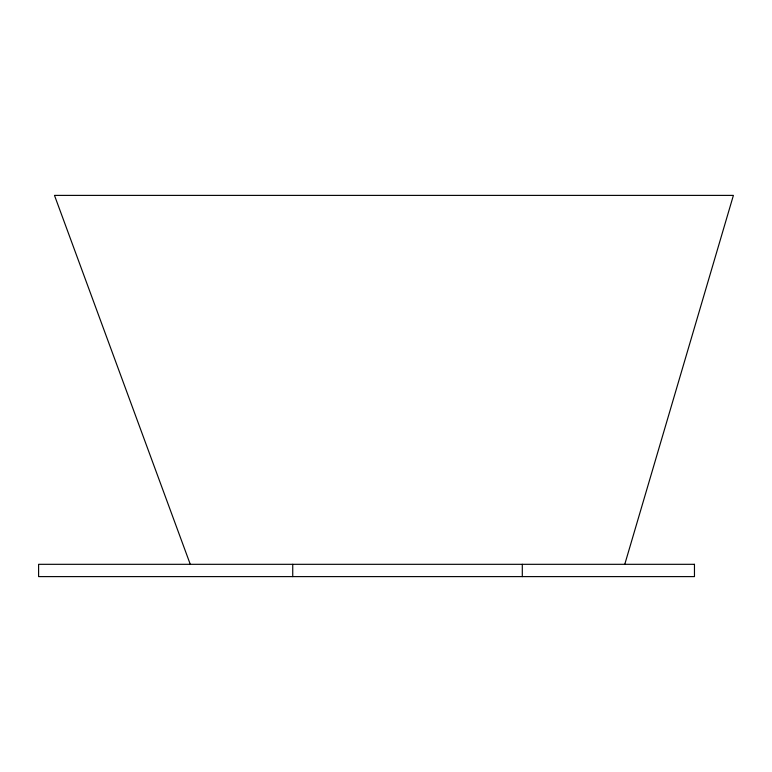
<?xml version="1.0" encoding="UTF-8"?>
<svg xmlns="http://www.w3.org/2000/svg" width="772" height="772" viewBox="0 0 772 772"><rect width="100%" height="100%" fill="white"/><g stroke="black" fill="none" stroke-linecap="round" stroke-linejoin="round"><path stroke-width="1.16" d="M624.77 564.313L733.4 195.393L54.484 195.393L190.269 564.313M522.297 564.313L522.297 576.607M292.742 564.313L292.742 576.607M694.462 564.313L38.6 564.313L38.6 576.607L694.462 576.607L694.462 564.313"/></g></svg>
